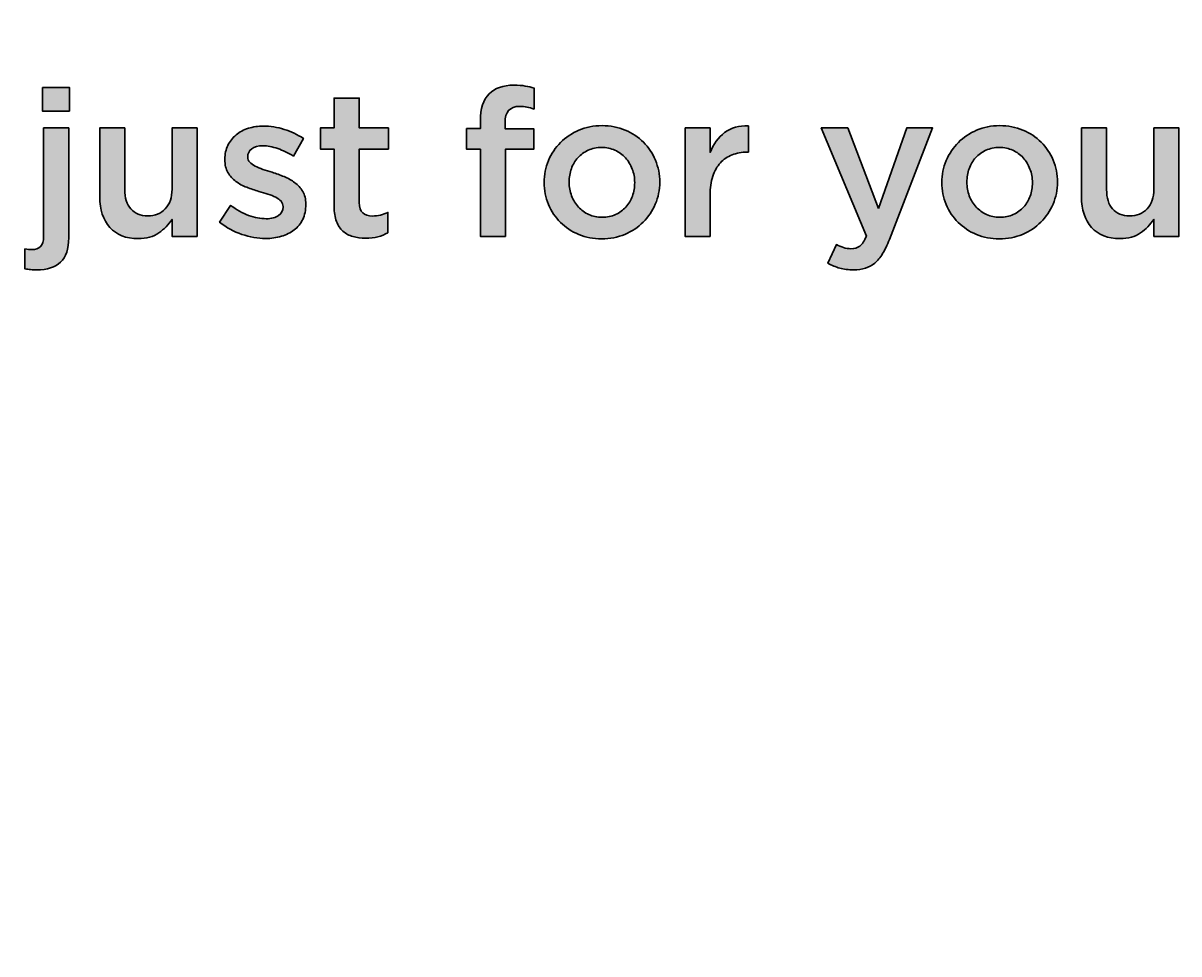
# Model space of a CAD drawing. Header units: millimetres. Extents: x 0 to 305, y -305 to 0.
# Drawn here: x 211.82 to 239.61, y -76.26 to -53.88 of the extents above; entities that cross this region are included whole.
import ezdxf

# ---------------------------------------------------------------- set-up
doc = ezdxf.new("R2010")
doc.units = ezdxf.units.MM
doc.header["$MEASUREMENT"] = 0
doc.layers.add('Layer 1', color=7, linetype='Continuous')

# ---------------------------------------------------------------- blocks, each defined once
blk = doc.blocks.new('block 2')
at = {"layer": 'Layer 1', "true_color": 0xffffff}
h = blk.add_hatch(color=7, dxfattribs=at)
h.dxf.hatch_style = 2
h.paths.add_polyline_path([(212.291, -56.002), (212.938, -56.002), (212.938, -55.434), (212.291, -55.434)])
h = blk.add_hatch(color=7, dxfattribs=at)
h.dxf.hatch_style = 2
edge = h.paths.add_edge_path()
edge.add_spline(control_points=[(223.621, -55.375), (223.363, -55.375), (223.164, -55.445), (223.025, -55.585), (222.886, -55.725), (222.816, -55.94), (222.816, -56.23), (222.816, -56.23), (222.816, -56.417), (222.816, -56.417), (222.816, -56.417), (222.485, -56.417), (222.485, -56.417), (222.485, -56.417), (222.485, -56.916), (222.485, -56.916), (222.485, -56.916), (222.816, -56.916), (222.816, -56.916), (222.816, -56.916), (222.816, -59.01), (222.816, -59.01), (222.816, -59.01), (223.419, -59.01), (223.419, -59.01), (223.419, -59.01), (223.419, -56.916), (223.419, -56.916), (223.419, -56.916), (224.1, -56.916), (224.1, -56.916), (224.1, -56.916), (224.1, -56.422), (224.1, -56.422), (224.1, -56.422), (223.409, -56.422), (223.409, -56.422), (223.409, -56.422), (223.409, -56.279), (223.409, -56.279), (223.409, -56.016), (223.524, -55.884), (223.754, -55.884), (223.82, -55.884), (223.88, -55.89), (223.935, -55.901), (223.989, -55.913), (224.046, -55.928), (224.105, -55.948), (224.105, -55.948), (224.105, -55.444), (224.105, -55.444), (224.039, -55.425), (223.968, -55.408), (223.893, -55.395), (223.817, -55.382), (223.726, -55.375), (223.621, -55.375)], knot_values=[0, 0, 0, 0, 1, 1, 1, 2, 2, 2, 3, 3, 3, 4, 4, 4, 5, 5, 5, 6, 6, 6, 7, 7, 7, 8, 8, 8, 9, 9, 9, 10, 10, 10, 11, 11, 11, 12, 12, 12, 13, 13, 13, 14, 14, 14, 15, 15, 15, 16, 16, 16, 17, 17, 17, 18, 18, 18, 19, 19, 19, 19], degree=3, periodic=1)
h = blk.add_hatch(color=7, dxfattribs=at)
h.dxf.hatch_style = 2
edge = h.paths.add_edge_path()
edge.add_spline(control_points=[(219.902, -55.686), (219.902, -55.686), (219.3, -55.686), (219.3, -55.686), (219.3, -55.686), (219.3, -56.402), (219.3, -56.402), (219.3, -56.402), (218.969, -56.402), (218.969, -56.402), (218.969, -56.402), (218.969, -56.911), (218.969, -56.911), (218.969, -56.911), (219.3, -56.911), (219.3, -56.911), (219.3, -56.911), (219.3, -58.287), (219.3, -58.287), (219.3, -58.433), (219.318, -58.554), (219.354, -58.651), (219.391, -58.749), (219.443, -58.827), (219.511, -58.886), (219.579, -58.946), (219.66, -58.989), (219.753, -59.015), (219.846, -59.041), (219.947, -59.055), (220.055, -59.055), (220.167, -59.055), (220.266, -59.043), (220.352, -59.02), (220.437, -58.997), (220.518, -58.964), (220.594, -58.921), (220.594, -58.921), (220.594, -58.432), (220.594, -58.432), (220.475, -58.492), (220.352, -58.521), (220.223, -58.521), (220.121, -58.521), (220.042, -58.496), (219.986, -58.444), (219.93, -58.393), (219.902, -58.31), (219.902, -58.194), (219.902, -58.194), (219.902, -56.911), (219.902, -56.911), (219.902, -56.911), (220.604, -56.911), (220.604, -56.911), (220.604, -56.911), (220.604, -56.402), (220.604, -56.402), (220.604, -56.402), (219.902, -56.402), (219.902, -56.402), (219.902, -56.402), (219.902, -55.686), (219.902, -55.686)], knot_values=[0, 0, 0, 0, 1, 1, 1, 2, 2, 2, 3, 3, 3, 4, 4, 4, 5, 5, 5, 6, 6, 6, 7, 7, 7, 8, 8, 8, 9, 9, 9, 10, 10, 10, 11, 11, 11, 12, 12, 12, 13, 13, 13, 14, 14, 14, 15, 15, 15, 16, 16, 16, 17, 17, 17, 18, 18, 18, 19, 19, 19, 20, 20, 20, 21, 21, 21, 21], degree=3, periodic=1)
h = blk.add_hatch(color=7, dxfattribs=at)
h.dxf.hatch_style = 2
edge = h.paths.add_edge_path()
edge.add_spline(control_points=[(212.316, -59.01), (212.316, -59.125), (212.291, -59.207), (212.24, -59.255), (212.188, -59.302), (212.12, -59.326), (212.035, -59.326), (211.982, -59.326), (211.926, -59.321), (211.866, -59.311), (211.866, -59.311), (211.866, -59.79), (211.866, -59.79), (211.913, -59.797), (211.958, -59.803), (212.003, -59.808), (212.047, -59.813), (212.097, -59.815), (212.153, -59.815), (212.401, -59.815), (212.591, -59.753), (212.722, -59.63), (212.853, -59.507), (212.919, -59.311), (212.919, -59.045), (212.919, -59.045), (212.919, -56.402), (212.919, -56.402), (212.919, -56.402), (212.316, -56.402), (212.316, -56.402), (212.316, -56.402), (212.316, -59.01), (212.316, -59.01)], knot_values=[0, 0, 0, 0, 1, 1, 1, 2, 2, 2, 3, 3, 3, 4, 4, 4, 5, 5, 5, 6, 6, 6, 7, 7, 7, 8, 8, 8, 9, 9, 9, 10, 10, 10, 11, 11, 11, 11], degree=3, periodic=1)
h = blk.add_hatch(color=7, dxfattribs=at)
h.dxf.hatch_style = 2
edge = h.paths.add_edge_path()
edge.add_spline(control_points=[(215.403, -57.871), (215.403, -58.074), (215.349, -58.233), (215.241, -58.346), (215.133, -58.46), (214.993, -58.516), (214.82, -58.516), (214.644, -58.516), (214.507, -58.461), (214.411, -58.351), (214.315, -58.241), (214.267, -58.084), (214.267, -57.881), (214.267, -57.881), (214.267, -56.402), (214.267, -56.402), (214.267, -56.402), (213.664, -56.402), (213.664, -56.402), (213.664, -56.402), (213.664, -58.062), (213.664, -58.062), (213.664, -58.368), (213.745, -58.612), (213.906, -58.793), (214.067, -58.974), (214.295, -59.064), (214.59, -59.064), (214.79, -59.064), (214.955, -59.019), (215.083, -58.927), (215.211, -58.836), (215.317, -58.727), (215.403, -58.601), (215.403, -58.601), (215.403, -59.01), (215.403, -59.01), (215.403, -59.01), (216.005, -59.01), (216.005, -59.01), (216.005, -59.01), (216.005, -56.402), (216.005, -56.402), (216.005, -56.402), (215.403, -56.402), (215.403, -56.402), (215.403, -56.402), (215.403, -57.871), (215.403, -57.871)], knot_values=[0, 0, 0, 0, 1, 1, 1, 2, 2, 2, 3, 3, 3, 4, 4, 4, 5, 5, 5, 6, 6, 6, 7, 7, 7, 8, 8, 8, 9, 9, 9, 10, 10, 10, 11, 11, 11, 12, 12, 12, 13, 13, 13, 14, 14, 14, 15, 15, 15, 16, 16, 16, 16], degree=3, periodic=1)
h = blk.add_hatch(color=7, dxfattribs=at)
h.dxf.hatch_style = 2
edge = h.paths.add_edge_path()
edge.add_spline(control_points=[(218.354, -57.719), (218.277, -57.661), (218.19, -57.613), (218.095, -57.573), (217.999, -57.533), (217.904, -57.499), (217.808, -57.469), (217.732, -57.446), (217.659, -57.422), (217.588, -57.398), (217.518, -57.373), (217.455, -57.347), (217.401, -57.319), (217.347, -57.291), (217.303, -57.259), (217.27, -57.225), (217.237, -57.19), (217.221, -57.15), (217.221, -57.104), (217.221, -57.104), (217.221, -57.094), (217.221, -57.094), (217.221, -57.018), (217.253, -56.956), (217.317, -56.906), (217.381, -56.857), (217.471, -56.832), (217.586, -56.832), (217.695, -56.832), (217.813, -56.854), (217.942, -56.899), (218.07, -56.943), (218.197, -57.003), (218.322, -57.079), (218.322, -57.079), (218.559, -56.654), (218.559, -56.654), (218.421, -56.562), (218.267, -56.49), (218.1, -56.437), (217.932, -56.384), (217.766, -56.358), (217.601, -56.358), (217.472, -56.358), (217.351, -56.376), (217.238, -56.412), (217.124, -56.449), (217.026, -56.501), (216.941, -56.57), (216.857, -56.639), (216.792, -56.723), (216.744, -56.822), (216.696, -56.921), (216.672, -57.031), (216.672, -57.153), (216.672, -57.153), (216.672, -57.163), (216.672, -57.163), (216.672, -57.288), (216.697, -57.393), (216.746, -57.477), (216.796, -57.561), (216.859, -57.631), (216.937, -57.689), (217.014, -57.747), (217.101, -57.794), (217.198, -57.83), (217.295, -57.866), (217.392, -57.899), (217.487, -57.929), (217.563, -57.952), (217.636, -57.974), (217.707, -57.995), (217.778, -58.017), (217.84, -58.041), (217.895, -58.069), (217.949, -58.097), (217.992, -58.129), (218.023, -58.166), (218.054, -58.202), (218.07, -58.245), (218.07, -58.294), (218.07, -58.294), (218.07, -58.304), (218.07, -58.304), (218.07, -58.39), (218.035, -58.458), (217.964, -58.509), (217.893, -58.56), (217.793, -58.585), (217.665, -58.585), (217.53, -58.585), (217.389, -58.558), (217.243, -58.504), (217.096, -58.45), (216.952, -58.37), (216.811, -58.264), (216.811, -58.264), (216.544, -58.669), (216.544, -58.669), (216.709, -58.798), (216.887, -58.895), (217.08, -58.961), (217.273, -59.027), (217.463, -59.06), (217.65, -59.06), (217.785, -59.06), (217.912, -59.042), (218.03, -59.008), (218.149, -58.973), (218.252, -58.922), (218.339, -58.855), (218.426, -58.787), (218.495, -58.702), (218.544, -58.6), (218.594, -58.498), (218.618, -58.378), (218.618, -58.24), (218.618, -58.24), (218.618, -58.23), (218.618, -58.23), (218.618, -58.111), (218.594, -58.011), (218.544, -57.929), (218.495, -57.846), (218.431, -57.776), (218.354, -57.719)], knot_values=[0, 0, 0, 0, 1, 1, 1, 2, 2, 2, 3, 3, 3, 4, 4, 4, 5, 5, 5, 6, 6, 6, 7, 7, 7, 8, 8, 8, 9, 9, 9, 10, 10, 10, 11, 11, 11, 12, 12, 12, 13, 13, 13, 14, 14, 14, 15, 15, 15, 16, 16, 16, 17, 17, 17, 18, 18, 18, 19, 19, 19, 20, 20, 20, 21, 21, 21, 22, 22, 22, 23, 23, 23, 24, 24, 24, 25, 25, 25, 26, 26, 26, 27, 27, 27, 28, 28, 28, 29, 29, 29, 30, 30, 30, 31, 31, 31, 32, 32, 32, 33, 33, 33, 34, 34, 34, 35, 35, 35, 36, 36, 36, 37, 37, 37, 38, 38, 38, 39, 39, 39, 40, 40, 40, 41, 41, 41, 42, 42, 42, 42], degree=3, periodic=1)
h = blk.add_hatch(color=7, dxfattribs=at)
h.dxf.hatch_style = 2
edge = h.paths.add_edge_path()
edge.add_spline(control_points=[(226.73, -58.667), (226.853, -58.543), (226.95, -58.4), (227.021, -58.235), (227.092, -58.07), (227.128, -57.894), (227.128, -57.706), (227.128, -57.519), (227.093, -57.343), (227.024, -57.178), (226.955, -57.013), (226.859, -56.869), (226.735, -56.746), (226.611, -56.622), (226.465, -56.525), (226.295, -56.454), (226.126, -56.383), (225.94, -56.348), (225.74, -56.348), (225.539, -56.348), (225.354, -56.384), (225.184, -56.457), (225.014, -56.529), (224.868, -56.627), (224.745, -56.751), (224.621, -56.874), (224.524, -57.019), (224.453, -57.185), (224.382, -57.352), (224.347, -57.528), (224.347, -57.716), (224.347, -57.904), (224.381, -58.079), (224.451, -58.242), (224.52, -58.405), (224.616, -58.548), (224.74, -58.672), (224.863, -58.795), (225.01, -58.893), (225.179, -58.963), (225.349, -59.034), (225.532, -59.069), (225.73, -59.069), (225.931, -59.069), (226.117, -59.033), (226.288, -58.961), (226.459, -58.888), (226.607, -58.79), (226.73, -58.667)], knot_values=[0, 0, 0, 0, 1, 1, 1, 2, 2, 2, 3, 3, 3, 4, 4, 4, 5, 5, 5, 6, 6, 6, 7, 7, 7, 8, 8, 8, 9, 9, 9, 10, 10, 10, 11, 11, 11, 12, 12, 12, 13, 13, 13, 14, 14, 14, 15, 15, 15, 16, 16, 16, 16], degree=3, periodic=1)
edge = h.paths.add_edge_path()
edge.add_spline(control_points=[(225.74, -58.551), (225.625, -58.551), (225.52, -58.529), (225.423, -58.484), (225.326, -58.44), (225.243, -58.38), (225.173, -58.304), (225.103, -58.228), (225.047, -58.138), (225.008, -58.035), (224.969, -57.931), (224.95, -57.822), (224.95, -57.706), (224.95, -57.591), (224.967, -57.483), (225.003, -57.383), (225.039, -57.282), (225.092, -57.194), (225.16, -57.119), (225.229, -57.043), (225.312, -56.983), (225.408, -56.938), (225.505, -56.894), (225.612, -56.872), (225.73, -56.872), (225.848, -56.872), (225.955, -56.894), (226.051, -56.938), (226.148, -56.983), (226.231, -57.044), (226.302, -57.121), (226.372, -57.198), (226.427, -57.288), (226.466, -57.39), (226.505, -57.492), (226.525, -57.601), (226.525, -57.716), (226.525, -57.831), (226.507, -57.939), (226.471, -58.04), (226.435, -58.14), (226.383, -58.228), (226.314, -58.304), (226.245, -58.38), (226.163, -58.44), (226.066, -58.484), (225.97, -58.529), (225.861, -58.551), (225.74, -58.551)], knot_values=[0, 0, 0, 0, 1, 1, 1, 2, 2, 2, 3, 3, 3, 4, 4, 4, 5, 5, 5, 6, 6, 6, 7, 7, 7, 8, 8, 8, 9, 9, 9, 10, 10, 10, 11, 11, 11, 12, 12, 12, 13, 13, 13, 14, 14, 14, 15, 15, 15, 16, 16, 16, 16], degree=3, periodic=1)
h = blk.add_hatch(color=7, dxfattribs=at)
h.dxf.hatch_style = 2
edge = h.paths.add_edge_path()
edge.add_spline(control_points=[(228.338, -58.017), (228.338, -57.846), (228.359, -57.696), (228.402, -57.565), (228.445, -57.436), (228.506, -57.328), (228.584, -57.242), (228.664, -57.157), (228.757, -57.092), (228.866, -57.049), (228.975, -57.007), (229.095, -56.985), (229.227, -56.985), (229.227, -56.985), (229.261, -56.985), (229.261, -56.985), (229.261, -56.985), (229.261, -56.353), (229.261, -56.353), (229.031, -56.343), (228.84, -56.398), (228.688, -56.516), (228.537, -56.635), (228.42, -56.793), (228.338, -56.99), (228.338, -56.99), (228.338, -56.402), (228.338, -56.402), (228.338, -56.402), (227.735, -56.402), (227.735, -56.402), (227.735, -56.402), (227.735, -59.01), (227.735, -59.01), (227.735, -59.01), (228.338, -59.01), (228.338, -59.01), (228.338, -59.01), (228.338, -58.017), (228.338, -58.017)], knot_values=[0, 0, 0, 0, 1, 1, 1, 2, 2, 2, 3, 3, 3, 4, 4, 4, 5, 5, 5, 6, 6, 6, 7, 7, 7, 8, 8, 8, 9, 9, 9, 10, 10, 10, 11, 11, 11, 12, 12, 12, 13, 13, 13, 13], degree=3, periodic=1)
h = blk.add_hatch(color=7, dxfattribs=at)
h.dxf.hatch_style = 2
edge = h.paths.add_edge_path()
edge.add_spline(control_points=[(231.009, -56.402), (231.009, -56.402), (232.096, -59.006), (232.096, -59.006), (232.046, -59.121), (231.994, -59.2), (231.938, -59.242), (231.882, -59.285), (231.811, -59.306), (231.725, -59.306), (231.663, -59.306), (231.603, -59.297), (231.545, -59.279), (231.488, -59.261), (231.431, -59.237), (231.375, -59.208), (231.375, -59.208), (231.172, -59.656), (231.172, -59.656), (231.264, -59.705), (231.359, -59.745), (231.456, -59.773), (231.553, -59.801), (231.664, -59.815), (231.79, -59.815), (231.895, -59.815), (231.989, -59.802), (232.071, -59.776), (232.154, -59.749), (232.229, -59.707), (232.298, -59.65), (232.368, -59.592), (232.43, -59.517), (232.486, -59.425), (232.542, -59.333), (232.596, -59.219), (232.649, -59.084), (232.649, -59.084), (233.686, -56.402), (233.686, -56.402), (233.686, -56.402), (233.064, -56.402), (233.064, -56.402), (233.064, -56.402), (232.387, -58.339), (232.387, -58.339), (232.387, -58.339), (231.646, -56.402), (231.646, -56.402), (231.646, -56.402), (231.009, -56.402), (231.009, -56.402)], knot_values=[0, 0, 0, 0, 1, 1, 1, 2, 2, 2, 3, 3, 3, 4, 4, 4, 5, 5, 5, 6, 6, 6, 7, 7, 7, 8, 8, 8, 9, 9, 9, 10, 10, 10, 11, 11, 11, 12, 12, 12, 13, 13, 13, 14, 14, 14, 15, 15, 15, 16, 16, 16, 17, 17, 17, 17], degree=3, periodic=1)
h = blk.add_hatch(color=7, dxfattribs=at)
h.dxf.hatch_style = 2
edge = h.paths.add_edge_path()
edge.add_spline(control_points=[(234.302, -58.672), (234.425, -58.795), (234.571, -58.893), (234.741, -58.963), (234.911, -59.034), (235.094, -59.069), (235.292, -59.069), (235.493, -59.069), (235.679, -59.033), (235.85, -58.961), (236.021, -58.888), (236.169, -58.79), (236.292, -58.667), (236.415, -58.543), (236.512, -58.4), (236.583, -58.235), (236.654, -58.07), (236.689, -57.894), (236.689, -57.706), (236.689, -57.519), (236.655, -57.343), (236.586, -57.178), (236.516, -57.013), (236.42, -56.869), (236.297, -56.746), (236.173, -56.622), (236.027, -56.525), (235.857, -56.454), (235.688, -56.383), (235.502, -56.348), (235.302, -56.348), (235.101, -56.348), (234.916, -56.384), (234.746, -56.457), (234.576, -56.529), (234.43, -56.627), (234.306, -56.751), (234.183, -56.874), (234.086, -57.019), (234.015, -57.185), (233.944, -57.352), (233.909, -57.528), (233.909, -57.716), (233.909, -57.904), (233.943, -58.079), (234.013, -58.242), (234.082, -58.405), (234.178, -58.548), (234.302, -58.672)], knot_values=[0, 0, 0, 0, 1, 1, 1, 2, 2, 2, 3, 3, 3, 4, 4, 4, 5, 5, 5, 6, 6, 6, 7, 7, 7, 8, 8, 8, 9, 9, 9, 10, 10, 10, 11, 11, 11, 12, 12, 12, 13, 13, 13, 14, 14, 14, 15, 15, 15, 16, 16, 16, 16], degree=3, periodic=1)
edge = h.paths.add_edge_path()
edge.add_spline(control_points=[(234.565, -57.383), (234.601, -57.282), (234.654, -57.194), (234.722, -57.119), (234.791, -57.043), (234.874, -56.983), (234.97, -56.938), (235.067, -56.894), (235.174, -56.872), (235.292, -56.872), (235.41, -56.872), (235.517, -56.894), (235.613, -56.938), (235.71, -56.983), (235.793, -57.044), (235.864, -57.121), (235.934, -57.198), (235.989, -57.288), (236.028, -57.39), (236.067, -57.492), (236.087, -57.601), (236.087, -57.716), (236.087, -57.831), (236.069, -57.939), (236.033, -58.04), (235.997, -58.14), (235.945, -58.228), (235.876, -58.304), (235.807, -58.38), (235.724, -58.44), (235.628, -58.484), (235.532, -58.529), (235.423, -58.551), (235.302, -58.551), (235.187, -58.551), (235.082, -58.529), (234.985, -58.484), (234.888, -58.44), (234.805, -58.38), (234.735, -58.304), (234.664, -58.228), (234.609, -58.138), (234.57, -58.035), (234.531, -57.931), (234.511, -57.822), (234.511, -57.706), (234.511, -57.591), (234.529, -57.483), (234.565, -57.383)], knot_values=[0, 0, 0, 0, 1, 1, 1, 2, 2, 2, 3, 3, 3, 4, 4, 4, 5, 5, 5, 6, 6, 6, 7, 7, 7, 8, 8, 8, 9, 9, 9, 10, 10, 10, 11, 11, 11, 12, 12, 12, 13, 13, 13, 14, 14, 14, 15, 15, 15, 16, 16, 16, 16], degree=3, periodic=1)
h = blk.add_hatch(color=7, dxfattribs=at)
h.dxf.hatch_style = 2
edge = h.paths.add_edge_path()
edge.add_spline(control_points=[(239.608, -59.01), (239.608, -59.01), (239.608, -56.402), (239.608, -56.402), (239.608, -56.402), (239.006, -56.402), (239.006, -56.402), (239.006, -56.402), (239.006, -57.871), (239.006, -57.871), (239.006, -58.074), (238.951, -58.233), (238.844, -58.346), (238.736, -58.46), (238.596, -58.516), (238.423, -58.516), (238.247, -58.516), (238.11, -58.461), (238.014, -58.351), (237.918, -58.241), (237.87, -58.084), (237.87, -57.881), (237.87, -57.881), (237.87, -56.402), (237.87, -56.402), (237.87, -56.402), (237.267, -56.402), (237.267, -56.402), (237.267, -56.402), (237.267, -58.062), (237.267, -58.062), (237.267, -58.368), (237.347, -58.612), (237.508, -58.793), (237.669, -58.974), (237.897, -59.064), (238.193, -59.064), (238.393, -59.064), (238.557, -59.019), (238.686, -58.927), (238.813, -58.836), (238.92, -58.727), (239.006, -58.601), (239.006, -58.601), (239.006, -59.01), (239.006, -59.01), (239.006, -59.01), (239.608, -59.01), (239.608, -59.01)], knot_values=[0, 0, 0, 0, 1, 1, 1, 2, 2, 2, 3, 3, 3, 4, 4, 4, 5, 5, 5, 6, 6, 6, 7, 7, 7, 8, 8, 8, 9, 9, 9, 10, 10, 10, 11, 11, 11, 12, 12, 12, 13, 13, 13, 14, 14, 14, 15, 15, 15, 16, 16, 16, 16], degree=3, periodic=1)
at = {"layer": 'Layer 1', "color": 179, "lineweight": 35, "true_color": 0x231f20}
blk.add_lwpolyline([(212.938, -56.002), (212.291, -56.002), (212.291, -55.434), (212.938, -55.434), (212.938, -56.002)], dxfattribs=at)
at = {"layer": 'Layer 1', "lineweight": 0}
blk.add_lwpolyline([(212.291, -56.002), (212.938, -56.002), (212.938, -55.434), (212.291, -55.434), (212.291, -56.002)], dxfattribs=at)
at = {"layer": 'Layer 1', "color": 179, "lineweight": 35, "true_color": 0x231f20}
for points, knots in [([(52.4, -36.336), (52.546, -36.336), (52.692, -36.334), (52.838, -36.334), (147.486, -36.334), (217.595, -108.724), (217.595, -199.1), (217.595, -199.1), (217.595, -199.999), (217.595, -199.999), (217.595, -200), (217.595, -200), (217.595, -200)], [0, 0, 0, 0, 1, 1, 1, 2, 2, 2, 3, 3, 3, 4, 4, 4, 4]), ([(224.105, -55.948), (224.046, -55.928), (223.989, -55.913), (223.935, -55.901), (223.88, -55.89), (223.82, -55.884), (223.754, -55.884), (223.524, -55.884), (223.409, -56.016), (223.409, -56.279), (223.409, -56.279), (223.409, -56.422), (223.409, -56.422), (223.409, -56.422), (224.1, -56.422), (224.1, -56.422), (224.1, -56.422), (224.1, -56.916), (224.1, -56.916), (224.1, -56.916), (223.419, -56.916), (223.419, -56.916), (223.419, -56.916), (223.419, -59.01), (223.419, -59.01), (223.419, -59.01), (222.816, -59.01), (222.816, -59.01), (222.816, -59.01), (222.816, -56.916), (222.816, -56.916), (222.816, -56.916), (222.485, -56.916), (222.485, -56.916), (222.485, -56.916), (222.485, -56.417), (222.485, -56.417), (222.485, -56.417), (222.816, -56.417), (222.816, -56.417), (222.816, -56.417), (222.816, -56.23), (222.816, -56.23), (222.816, -55.94), (222.886, -55.725), (223.025, -55.585), (223.164, -55.445), (223.363, -55.375), (223.621, -55.375), (223.726, -55.375), (223.817, -55.382), (223.893, -55.395), (223.968, -55.408), (224.039, -55.425), (224.105, -55.444), (224.105, -55.444), (224.105, -55.948), (224.105, -55.948)], [0, 0, 0, 0, 1, 1, 1, 2, 2, 2, 3, 3, 3, 4, 4, 4, 5, 5, 5, 6, 6, 6, 7, 7, 7, 8, 8, 8, 9, 9, 9, 10, 10, 10, 11, 11, 11, 12, 12, 12, 13, 13, 13, 14, 14, 14, 15, 15, 15, 16, 16, 16, 17, 17, 17, 18, 18, 18, 19, 19, 19, 19]), ([(220.604, -56.911), (220.604, -56.911), (219.902, -56.911), (219.902, -56.911), (219.902, -56.911), (219.902, -58.194), (219.902, -58.194), (219.902, -58.31), (219.93, -58.393), (219.986, -58.444), (220.042, -58.496), (220.121, -58.521), (220.223, -58.521), (220.352, -58.521), (220.475, -58.492), (220.594, -58.432), (220.594, -58.432), (220.594, -58.921), (220.594, -58.921), (220.518, -58.964), (220.437, -58.997), (220.352, -59.02), (220.266, -59.043), (220.167, -59.055), (220.055, -59.055), (219.947, -59.055), (219.846, -59.041), (219.753, -59.015), (219.66, -58.989), (219.579, -58.946), (219.511, -58.886), (219.443, -58.827), (219.391, -58.749), (219.354, -58.651), (219.318, -58.554), (219.3, -58.433), (219.3, -58.287), (219.3, -58.287), (219.3, -56.911), (219.3, -56.911), (219.3, -56.911), (218.969, -56.911), (218.969, -56.911), (218.969, -56.911), (218.969, -56.402), (218.969, -56.402), (218.969, -56.402), (219.3, -56.402), (219.3, -56.402), (219.3, -56.402), (219.3, -55.686), (219.3, -55.686), (219.3, -55.686), (219.902, -55.686), (219.902, -55.686), (219.902, -55.686), (219.902, -56.402), (219.902, -56.402), (219.902, -56.402), (220.604, -56.402), (220.604, -56.402), (220.604, -56.402), (220.604, -56.911), (220.604, -56.911)], [0, 0, 0, 0, 1, 1, 1, 2, 2, 2, 3, 3, 3, 4, 4, 4, 5, 5, 5, 6, 6, 6, 7, 7, 7, 8, 8, 8, 9, 9, 9, 10, 10, 10, 11, 11, 11, 12, 12, 12, 13, 13, 13, 14, 14, 14, 15, 15, 15, 16, 16, 16, 17, 17, 17, 18, 18, 18, 19, 19, 19, 20, 20, 20, 21, 21, 21, 21]), ([(212.919, -59.045), (212.919, -59.311), (212.853, -59.507), (212.722, -59.63), (212.591, -59.753), (212.401, -59.815), (212.153, -59.815), (212.097, -59.815), (212.047, -59.813), (212.003, -59.808), (211.958, -59.803), (211.913, -59.797), (211.866, -59.79), (211.866, -59.79), (211.866, -59.311), (211.866, -59.311), (211.926, -59.321), (211.982, -59.326), (212.035, -59.326), (212.12, -59.326), (212.188, -59.302), (212.24, -59.255), (212.291, -59.207), (212.316, -59.125), (212.316, -59.01), (212.316, -59.01), (212.316, -56.402), (212.316, -56.402), (212.316, -56.402), (212.919, -56.402), (212.919, -56.402), (212.919, -56.402), (212.919, -59.045), (212.919, -59.045)], [0, 0, 0, 0, 1, 1, 1, 2, 2, 2, 3, 3, 3, 4, 4, 4, 5, 5, 5, 6, 6, 6, 7, 7, 7, 8, 8, 8, 9, 9, 9, 10, 10, 10, 11, 11, 11, 11]), ([(216.005, -59.01), (216.005, -59.01), (215.403, -59.01), (215.403, -59.01), (215.403, -59.01), (215.403, -58.601), (215.403, -58.601), (215.317, -58.727), (215.211, -58.836), (215.083, -58.927), (214.955, -59.019), (214.79, -59.064), (214.59, -59.064), (214.295, -59.064), (214.067, -58.974), (213.906, -58.793), (213.745, -58.612), (213.664, -58.368), (213.664, -58.062), (213.664, -58.062), (213.664, -56.402), (213.664, -56.402), (213.664, -56.402), (214.267, -56.402), (214.267, -56.402), (214.267, -56.402), (214.267, -57.881), (214.267, -57.881), (214.267, -58.084), (214.315, -58.241), (214.411, -58.351), (214.507, -58.461), (214.644, -58.516), (214.82, -58.516), (214.993, -58.516), (215.133, -58.46), (215.241, -58.346), (215.349, -58.233), (215.403, -58.074), (215.403, -57.871), (215.403, -57.871), (215.403, -56.402), (215.403, -56.402), (215.403, -56.402), (216.005, -56.402), (216.005, -56.402), (216.005, -56.402), (216.005, -59.01), (216.005, -59.01)], [0, 0, 0, 0, 1, 1, 1, 2, 2, 2, 3, 3, 3, 4, 4, 4, 5, 5, 5, 6, 6, 6, 7, 7, 7, 8, 8, 8, 9, 9, 9, 10, 10, 10, 11, 11, 11, 12, 12, 12, 13, 13, 13, 14, 14, 14, 15, 15, 15, 16, 16, 16, 16]), ([(218.618, -58.24), (218.618, -58.378), (218.594, -58.498), (218.544, -58.6), (218.495, -58.702), (218.426, -58.787), (218.339, -58.855), (218.252, -58.922), (218.149, -58.973), (218.03, -59.008), (217.912, -59.042), (217.785, -59.06), (217.65, -59.06), (217.463, -59.06), (217.273, -59.027), (217.08, -58.961), (216.887, -58.895), (216.709, -58.798), (216.544, -58.669), (216.544, -58.669), (216.811, -58.264), (216.811, -58.264), (216.952, -58.37), (217.096, -58.45), (217.243, -58.504), (217.389, -58.558), (217.53, -58.585), (217.665, -58.585), (217.793, -58.585), (217.893, -58.56), (217.964, -58.509), (218.035, -58.458), (218.07, -58.39), (218.07, -58.304), (218.07, -58.304), (218.07, -58.294), (218.07, -58.294), (218.07, -58.245), (218.054, -58.202), (218.023, -58.166), (217.992, -58.129), (217.949, -58.097), (217.895, -58.069), (217.84, -58.041), (217.778, -58.017), (217.707, -57.995), (217.636, -57.974), (217.563, -57.952), (217.487, -57.929), (217.392, -57.899), (217.295, -57.866), (217.198, -57.83), (217.101, -57.794), (217.014, -57.747), (216.937, -57.689), (216.859, -57.631), (216.796, -57.561), (216.746, -57.477), (216.697, -57.393), (216.672, -57.288), (216.672, -57.163), (216.672, -57.163), (216.672, -57.153), (216.672, -57.153), (216.672, -57.031), (216.696, -56.921), (216.744, -56.822), (216.792, -56.723), (216.857, -56.639), (216.941, -56.57), (217.026, -56.501), (217.124, -56.449), (217.238, -56.412), (217.351, -56.376), (217.472, -56.358), (217.601, -56.358), (217.766, -56.358), (217.932, -56.384), (218.1, -56.437), (218.267, -56.49), (218.421, -56.562), (218.559, -56.654), (218.559, -56.654), (218.322, -57.079), (218.322, -57.079), (218.197, -57.003), (218.07, -56.943), (217.942, -56.899), (217.813, -56.854), (217.695, -56.832), (217.586, -56.832), (217.471, -56.832), (217.381, -56.857), (217.317, -56.906), (217.253, -56.956), (217.221, -57.018), (217.221, -57.094), (217.221, -57.094), (217.221, -57.104), (217.221, -57.104), (217.221, -57.15), (217.237, -57.19), (217.27, -57.225), (217.303, -57.259), (217.347, -57.291), (217.401, -57.319), (217.455, -57.347), (217.518, -57.373), (217.588, -57.398), (217.659, -57.422), (217.732, -57.446), (217.808, -57.469), (217.904, -57.499), (217.999, -57.533), (218.095, -57.573), (218.19, -57.613), (218.277, -57.661), (218.354, -57.719), (218.431, -57.776), (218.495, -57.846), (218.544, -57.929), (218.594, -58.011), (218.618, -58.111), (218.618, -58.23), (218.618, -58.23), (218.618, -58.24), (218.618, -58.24)], [0, 0, 0, 0, 1, 1, 1, 2, 2, 2, 3, 3, 3, 4, 4, 4, 5, 5, 5, 6, 6, 6, 7, 7, 7, 8, 8, 8, 9, 9, 9, 10, 10, 10, 11, 11, 11, 12, 12, 12, 13, 13, 13, 14, 14, 14, 15, 15, 15, 16, 16, 16, 17, 17, 17, 18, 18, 18, 19, 19, 19, 20, 20, 20, 21, 21, 21, 22, 22, 22, 23, 23, 23, 24, 24, 24, 25, 25, 25, 26, 26, 26, 27, 27, 27, 28, 28, 28, 29, 29, 29, 30, 30, 30, 31, 31, 31, 32, 32, 32, 33, 33, 33, 34, 34, 34, 35, 35, 35, 36, 36, 36, 37, 37, 37, 38, 38, 38, 39, 39, 39, 40, 40, 40, 41, 41, 41, 42, 42, 42, 42]), ([(225.179, -58.963), (225.01, -58.893), (224.863, -58.795), (224.74, -58.672), (224.616, -58.548), (224.52, -58.405), (224.451, -58.242), (224.381, -58.079), (224.347, -57.904), (224.347, -57.716), (224.347, -57.528), (224.382, -57.352), (224.453, -57.185), (224.524, -57.019), (224.621, -56.874), (224.745, -56.751), (224.868, -56.627), (225.014, -56.529), (225.184, -56.457), (225.354, -56.384), (225.539, -56.348), (225.74, -56.348), (225.94, -56.348), (226.126, -56.383), (226.295, -56.454), (226.465, -56.525), (226.611, -56.622), (226.735, -56.746), (226.859, -56.869), (226.955, -57.013), (227.024, -57.178), (227.093, -57.343), (227.128, -57.519), (227.128, -57.706), (227.128, -57.894), (227.092, -58.07), (227.021, -58.235), (226.95, -58.4), (226.853, -58.543), (226.73, -58.667), (226.607, -58.79), (226.459, -58.888), (226.288, -58.961), (226.117, -59.033), (225.931, -59.069), (225.73, -59.069), (225.532, -59.069), (225.349, -59.034), (225.179, -58.963)], [0, 0, 0, 0, 1, 1, 1, 2, 2, 2, 3, 3, 3, 4, 4, 4, 5, 5, 5, 6, 6, 6, 7, 7, 7, 8, 8, 8, 9, 9, 9, 10, 10, 10, 11, 11, 11, 12, 12, 12, 13, 13, 13, 14, 14, 14, 15, 15, 15, 16, 16, 16, 16]), ([(227.735, -56.402), (227.735, -56.402), (228.338, -56.402), (228.338, -56.402), (228.338, -56.402), (228.338, -56.99), (228.338, -56.99), (228.42, -56.793), (228.537, -56.635), (228.688, -56.516), (228.84, -56.398), (229.031, -56.343), (229.261, -56.353), (229.261, -56.353), (229.261, -56.985), (229.261, -56.985), (229.261, -56.985), (229.227, -56.985), (229.227, -56.985), (229.095, -56.985), (228.975, -57.007), (228.866, -57.049), (228.757, -57.092), (228.664, -57.157), (228.584, -57.242), (228.506, -57.328), (228.445, -57.436), (228.402, -57.565), (228.359, -57.696), (228.338, -57.846), (228.338, -58.017), (228.338, -58.017), (228.338, -59.01), (228.338, -59.01), (228.338, -59.01), (227.735, -59.01), (227.735, -59.01), (227.735, -59.01), (227.735, -56.402), (227.735, -56.402)], [0, 0, 0, 0, 1, 1, 1, 2, 2, 2, 3, 3, 3, 4, 4, 4, 5, 5, 5, 6, 6, 6, 7, 7, 7, 8, 8, 8, 9, 9, 9, 10, 10, 10, 11, 11, 11, 12, 12, 12, 13, 13, 13, 13]), ([(232.387, -58.339), (232.387, -58.339), (233.064, -56.402), (233.064, -56.402), (233.064, -56.402), (233.686, -56.402), (233.686, -56.402), (233.686, -56.402), (232.649, -59.084), (232.649, -59.084), (232.596, -59.219), (232.542, -59.333), (232.486, -59.425), (232.43, -59.517), (232.368, -59.592), (232.298, -59.65), (232.229, -59.707), (232.154, -59.749), (232.071, -59.776), (231.989, -59.802), (231.895, -59.815), (231.79, -59.815), (231.664, -59.815), (231.553, -59.801), (231.456, -59.773), (231.359, -59.745), (231.264, -59.705), (231.172, -59.656), (231.172, -59.656), (231.375, -59.208), (231.375, -59.208), (231.431, -59.237), (231.488, -59.261), (231.545, -59.279), (231.603, -59.297), (231.663, -59.306), (231.725, -59.306), (231.811, -59.306), (231.882, -59.285), (231.938, -59.242), (231.994, -59.2), (232.046, -59.121), (232.096, -59.006), (232.096, -59.006), (231.009, -56.402), (231.009, -56.402), (231.009, -56.402), (231.646, -56.402), (231.646, -56.402), (231.646, -56.402), (232.387, -58.339), (232.387, -58.339)], [0, 0, 0, 0, 1, 1, 1, 2, 2, 2, 3, 3, 3, 4, 4, 4, 5, 5, 5, 6, 6, 6, 7, 7, 7, 8, 8, 8, 9, 9, 9, 10, 10, 10, 11, 11, 11, 12, 12, 12, 13, 13, 13, 14, 14, 14, 15, 15, 15, 16, 16, 16, 17, 17, 17, 17]), ([(234.015, -57.185), (234.086, -57.019), (234.183, -56.874), (234.306, -56.751), (234.43, -56.627), (234.576, -56.529), (234.746, -56.457), (234.916, -56.384), (235.101, -56.348), (235.302, -56.348), (235.502, -56.348), (235.688, -56.383), (235.857, -56.454), (236.027, -56.525), (236.173, -56.622), (236.297, -56.746), (236.42, -56.869), (236.516, -57.013), (236.586, -57.178), (236.655, -57.343), (236.689, -57.519), (236.689, -57.706), (236.689, -57.894), (236.654, -58.07), (236.583, -58.235), (236.512, -58.4), (236.415, -58.543), (236.292, -58.667), (236.169, -58.79), (236.021, -58.888), (235.85, -58.961), (235.679, -59.033), (235.493, -59.069), (235.292, -59.069), (235.094, -59.069), (234.911, -59.034), (234.741, -58.963), (234.571, -58.893), (234.425, -58.795), (234.302, -58.672), (234.178, -58.548), (234.082, -58.405), (234.013, -58.242), (233.943, -58.079), (233.909, -57.904), (233.909, -57.716), (233.909, -57.528), (233.944, -57.352), (234.015, -57.185)], [0, 0, 0, 0, 1, 1, 1, 2, 2, 2, 3, 3, 3, 4, 4, 4, 5, 5, 5, 6, 6, 6, 7, 7, 7, 8, 8, 8, 9, 9, 9, 10, 10, 10, 11, 11, 11, 12, 12, 12, 13, 13, 13, 14, 14, 14, 15, 15, 15, 16, 16, 16, 16]), ([(238.686, -58.927), (238.557, -59.019), (238.393, -59.064), (238.193, -59.064), (237.897, -59.064), (237.669, -58.974), (237.508, -58.793), (237.347, -58.612), (237.267, -58.368), (237.267, -58.062), (237.267, -58.062), (237.267, -56.402), (237.267, -56.402), (237.267, -56.402), (237.87, -56.402), (237.87, -56.402), (237.87, -56.402), (237.87, -57.881), (237.87, -57.881), (237.87, -58.084), (237.918, -58.241), (238.014, -58.351), (238.11, -58.461), (238.247, -58.516), (238.423, -58.516), (238.596, -58.516), (238.736, -58.46), (238.844, -58.346), (238.951, -58.233), (239.006, -58.074), (239.006, -57.871), (239.006, -57.871), (239.006, -56.402), (239.006, -56.402), (239.006, -56.402), (239.608, -56.402), (239.608, -56.402), (239.608, -56.402), (239.608, -59.01), (239.608, -59.01), (239.608, -59.01), (239.006, -59.01), (239.006, -59.01), (239.006, -59.01), (239.006, -58.601), (239.006, -58.601), (238.92, -58.727), (238.813, -58.836), (238.686, -58.927)], [0, 0, 0, 0, 1, 1, 1, 2, 2, 2, 3, 3, 3, 4, 4, 4, 5, 5, 5, 6, 6, 6, 7, 7, 7, 8, 8, 8, 9, 9, 9, 10, 10, 10, 11, 11, 11, 12, 12, 12, 13, 13, 13, 14, 14, 14, 15, 15, 15, 16, 16, 16, 16]), ([(226.471, -58.04), (226.507, -57.939), (226.525, -57.831), (226.525, -57.716), (226.525, -57.601), (226.505, -57.492), (226.466, -57.39), (226.427, -57.288), (226.372, -57.198), (226.302, -57.121), (226.231, -57.044), (226.148, -56.983), (226.051, -56.938), (225.955, -56.894), (225.848, -56.872), (225.73, -56.872), (225.612, -56.872), (225.505, -56.894), (225.408, -56.938), (225.312, -56.983), (225.229, -57.043), (225.16, -57.119), (225.092, -57.194), (225.039, -57.282), (225.003, -57.383), (224.967, -57.483), (224.95, -57.591), (224.95, -57.706), (224.95, -57.822), (224.969, -57.931), (225.008, -58.035), (225.047, -58.138), (225.103, -58.228), (225.173, -58.304), (225.243, -58.38), (225.326, -58.44), (225.423, -58.484), (225.52, -58.529), (225.625, -58.551), (225.74, -58.551), (225.861, -58.551), (225.97, -58.529), (226.066, -58.484), (226.163, -58.44), (226.245, -58.38), (226.314, -58.304), (226.383, -58.228), (226.435, -58.14), (226.471, -58.04)], [0, 0, 0, 0, 1, 1, 1, 2, 2, 2, 3, 3, 3, 4, 4, 4, 5, 5, 5, 6, 6, 6, 7, 7, 7, 8, 8, 8, 9, 9, 9, 10, 10, 10, 11, 11, 11, 12, 12, 12, 13, 13, 13, 14, 14, 14, 15, 15, 15, 16, 16, 16, 16]), ([(234.735, -58.304), (234.805, -58.38), (234.888, -58.44), (234.985, -58.484), (235.082, -58.529), (235.187, -58.551), (235.302, -58.551), (235.423, -58.551), (235.532, -58.529), (235.628, -58.484), (235.724, -58.44), (235.807, -58.38), (235.876, -58.304), (235.945, -58.228), (235.997, -58.14), (236.033, -58.04), (236.069, -57.939), (236.087, -57.831), (236.087, -57.716), (236.087, -57.601), (236.067, -57.492), (236.028, -57.39), (235.989, -57.288), (235.934, -57.198), (235.864, -57.121), (235.793, -57.044), (235.71, -56.983), (235.613, -56.938), (235.517, -56.894), (235.41, -56.872), (235.292, -56.872), (235.174, -56.872), (235.067, -56.894), (234.97, -56.938), (234.874, -56.983), (234.791, -57.043), (234.722, -57.119), (234.654, -57.194), (234.601, -57.282), (234.565, -57.383), (234.529, -57.483), (234.511, -57.591), (234.511, -57.706), (234.511, -57.822), (234.531, -57.931), (234.57, -58.035), (234.609, -58.138), (234.664, -58.228), (234.735, -58.304)], [0, 0, 0, 0, 1, 1, 1, 2, 2, 2, 3, 3, 3, 4, 4, 4, 5, 5, 5, 6, 6, 6, 7, 7, 7, 8, 8, 8, 9, 9, 9, 10, 10, 10, 11, 11, 11, 12, 12, 12, 13, 13, 13, 14, 14, 14, 15, 15, 15, 16, 16, 16, 16])]:
    blk.add_open_spline(points, degree=3, knots=knots, dxfattribs=at)
at = {"layer": 'Layer 1', "lineweight": 0}
for points, knots in [([(223.621, -55.375), (223.363, -55.375), (223.164, -55.445), (223.025, -55.585), (222.886, -55.725), (222.816, -55.94), (222.816, -56.23), (222.816, -56.23), (222.816, -56.417), (222.816, -56.417), (222.816, -56.417), (222.485, -56.417), (222.485, -56.417), (222.485, -56.417), (222.485, -56.916), (222.485, -56.916), (222.485, -56.916), (222.816, -56.916), (222.816, -56.916), (222.816, -56.916), (222.816, -59.01), (222.816, -59.01), (222.816, -59.01), (223.419, -59.01), (223.419, -59.01), (223.419, -59.01), (223.419, -56.916), (223.419, -56.916), (223.419, -56.916), (224.1, -56.916), (224.1, -56.916), (224.1, -56.916), (224.1, -56.422), (224.1, -56.422), (224.1, -56.422), (223.409, -56.422), (223.409, -56.422), (223.409, -56.422), (223.409, -56.279), (223.409, -56.279), (223.409, -56.016), (223.524, -55.884), (223.754, -55.884), (223.82, -55.884), (223.88, -55.89), (223.935, -55.901), (223.989, -55.913), (224.046, -55.928), (224.105, -55.948), (224.105, -55.948), (224.105, -55.444), (224.105, -55.444), (224.039, -55.425), (223.968, -55.408), (223.893, -55.395), (223.817, -55.382), (223.726, -55.375), (223.621, -55.375)], [0, 0, 0, 0, 1, 1, 1, 2, 2, 2, 3, 3, 3, 4, 4, 4, 5, 5, 5, 6, 6, 6, 7, 7, 7, 8, 8, 8, 9, 9, 9, 10, 10, 10, 11, 11, 11, 12, 12, 12, 13, 13, 13, 14, 14, 14, 15, 15, 15, 16, 16, 16, 17, 17, 17, 18, 18, 18, 19, 19, 19, 19]), ([(219.902, -55.686), (219.902, -55.686), (219.3, -55.686), (219.3, -55.686), (219.3, -55.686), (219.3, -56.402), (219.3, -56.402), (219.3, -56.402), (218.969, -56.402), (218.969, -56.402), (218.969, -56.402), (218.969, -56.911), (218.969, -56.911), (218.969, -56.911), (219.3, -56.911), (219.3, -56.911), (219.3, -56.911), (219.3, -58.287), (219.3, -58.287), (219.3, -58.433), (219.318, -58.554), (219.354, -58.651), (219.391, -58.749), (219.443, -58.827), (219.511, -58.886), (219.579, -58.946), (219.66, -58.989), (219.753, -59.015), (219.846, -59.041), (219.947, -59.055), (220.055, -59.055), (220.167, -59.055), (220.266, -59.043), (220.352, -59.02), (220.437, -58.997), (220.518, -58.964), (220.594, -58.921), (220.594, -58.921), (220.594, -58.432), (220.594, -58.432), (220.475, -58.492), (220.352, -58.521), (220.223, -58.521), (220.121, -58.521), (220.042, -58.496), (219.986, -58.444), (219.93, -58.393), (219.902, -58.31), (219.902, -58.194), (219.902, -58.194), (219.902, -56.911), (219.902, -56.911), (219.902, -56.911), (220.604, -56.911), (220.604, -56.911), (220.604, -56.911), (220.604, -56.402), (220.604, -56.402), (220.604, -56.402), (219.902, -56.402), (219.902, -56.402), (219.902, -56.402), (219.902, -55.686), (219.902, -55.686)], [0, 0, 0, 0, 1, 1, 1, 2, 2, 2, 3, 3, 3, 4, 4, 4, 5, 5, 5, 6, 6, 6, 7, 7, 7, 8, 8, 8, 9, 9, 9, 10, 10, 10, 11, 11, 11, 12, 12, 12, 13, 13, 13, 14, 14, 14, 15, 15, 15, 16, 16, 16, 17, 17, 17, 18, 18, 18, 19, 19, 19, 20, 20, 20, 21, 21, 21, 21]), ([(212.316, -59.01), (212.316, -59.125), (212.291, -59.207), (212.24, -59.255), (212.188, -59.302), (212.12, -59.326), (212.035, -59.326), (211.982, -59.326), (211.926, -59.321), (211.866, -59.311), (211.866, -59.311), (211.866, -59.79), (211.866, -59.79), (211.913, -59.797), (211.958, -59.803), (212.003, -59.808), (212.047, -59.813), (212.097, -59.815), (212.153, -59.815), (212.401, -59.815), (212.591, -59.753), (212.722, -59.63), (212.853, -59.507), (212.919, -59.311), (212.919, -59.045), (212.919, -59.045), (212.919, -56.402), (212.919, -56.402), (212.919, -56.402), (212.316, -56.402), (212.316, -56.402), (212.316, -56.402), (212.316, -59.01), (212.316, -59.01)], [0, 0, 0, 0, 1, 1, 1, 2, 2, 2, 3, 3, 3, 4, 4, 4, 5, 5, 5, 6, 6, 6, 7, 7, 7, 8, 8, 8, 9, 9, 9, 10, 10, 10, 11, 11, 11, 11]), ([(215.403, -57.871), (215.403, -58.074), (215.349, -58.233), (215.241, -58.346), (215.133, -58.46), (214.993, -58.516), (214.82, -58.516), (214.644, -58.516), (214.507, -58.461), (214.411, -58.351), (214.315, -58.241), (214.267, -58.084), (214.267, -57.881), (214.267, -57.881), (214.267, -56.402), (214.267, -56.402), (214.267, -56.402), (213.664, -56.402), (213.664, -56.402), (213.664, -56.402), (213.664, -58.062), (213.664, -58.062), (213.664, -58.368), (213.745, -58.612), (213.906, -58.793), (214.067, -58.974), (214.295, -59.064), (214.59, -59.064), (214.79, -59.064), (214.955, -59.019), (215.083, -58.927), (215.211, -58.836), (215.317, -58.727), (215.403, -58.601), (215.403, -58.601), (215.403, -59.01), (215.403, -59.01), (215.403, -59.01), (216.005, -59.01), (216.005, -59.01), (216.005, -59.01), (216.005, -56.402), (216.005, -56.402), (216.005, -56.402), (215.403, -56.402), (215.403, -56.402), (215.403, -56.402), (215.403, -57.871), (215.403, -57.871)], [0, 0, 0, 0, 1, 1, 1, 2, 2, 2, 3, 3, 3, 4, 4, 4, 5, 5, 5, 6, 6, 6, 7, 7, 7, 8, 8, 8, 9, 9, 9, 10, 10, 10, 11, 11, 11, 12, 12, 12, 13, 13, 13, 14, 14, 14, 15, 15, 15, 16, 16, 16, 16]), ([(218.354, -57.719), (218.277, -57.661), (218.19, -57.613), (218.095, -57.573), (217.999, -57.533), (217.904, -57.499), (217.808, -57.469), (217.732, -57.446), (217.659, -57.422), (217.588, -57.398), (217.518, -57.373), (217.455, -57.347), (217.401, -57.319), (217.347, -57.291), (217.303, -57.259), (217.27, -57.225), (217.237, -57.19), (217.221, -57.15), (217.221, -57.104), (217.221, -57.104), (217.221, -57.094), (217.221, -57.094), (217.221, -57.018), (217.253, -56.956), (217.317, -56.906), (217.381, -56.857), (217.471, -56.832), (217.586, -56.832), (217.695, -56.832), (217.813, -56.854), (217.942, -56.899), (218.07, -56.943), (218.197, -57.003), (218.322, -57.079), (218.322, -57.079), (218.559, -56.654), (218.559, -56.654), (218.421, -56.562), (218.267, -56.49), (218.1, -56.437), (217.932, -56.384), (217.766, -56.358), (217.601, -56.358), (217.472, -56.358), (217.351, -56.376), (217.238, -56.412), (217.124, -56.449), (217.026, -56.501), (216.941, -56.57), (216.857, -56.639), (216.792, -56.723), (216.744, -56.822), (216.696, -56.921), (216.672, -57.031), (216.672, -57.153), (216.672, -57.153), (216.672, -57.163), (216.672, -57.163), (216.672, -57.288), (216.697, -57.393), (216.746, -57.477), (216.796, -57.561), (216.859, -57.631), (216.937, -57.689), (217.014, -57.747), (217.101, -57.794), (217.198, -57.83), (217.295, -57.866), (217.392, -57.899), (217.487, -57.929), (217.563, -57.952), (217.636, -57.974), (217.707, -57.995), (217.778, -58.017), (217.84, -58.041), (217.895, -58.069), (217.949, -58.097), (217.992, -58.129), (218.023, -58.166), (218.054, -58.202), (218.07, -58.245), (218.07, -58.294), (218.07, -58.294), (218.07, -58.304), (218.07, -58.304), (218.07, -58.39), (218.035, -58.458), (217.964, -58.509), (217.893, -58.56), (217.793, -58.585), (217.665, -58.585), (217.53, -58.585), (217.389, -58.558), (217.243, -58.504), (217.096, -58.45), (216.952, -58.37), (216.811, -58.264), (216.811, -58.264), (216.544, -58.669), (216.544, -58.669), (216.709, -58.798), (216.887, -58.895), (217.08, -58.961), (217.273, -59.027), (217.463, -59.06), (217.65, -59.06), (217.785, -59.06), (217.912, -59.042), (218.03, -59.008), (218.149, -58.973), (218.252, -58.922), (218.339, -58.855), (218.426, -58.787), (218.495, -58.702), (218.544, -58.6), (218.594, -58.498), (218.618, -58.378), (218.618, -58.24), (218.618, -58.24), (218.618, -58.23), (218.618, -58.23), (218.618, -58.111), (218.594, -58.011), (218.544, -57.929), (218.495, -57.846), (218.431, -57.776), (218.354, -57.719)], [0, 0, 0, 0, 1, 1, 1, 2, 2, 2, 3, 3, 3, 4, 4, 4, 5, 5, 5, 6, 6, 6, 7, 7, 7, 8, 8, 8, 9, 9, 9, 10, 10, 10, 11, 11, 11, 12, 12, 12, 13, 13, 13, 14, 14, 14, 15, 15, 15, 16, 16, 16, 17, 17, 17, 18, 18, 18, 19, 19, 19, 20, 20, 20, 21, 21, 21, 22, 22, 22, 23, 23, 23, 24, 24, 24, 25, 25, 25, 26, 26, 26, 27, 27, 27, 28, 28, 28, 29, 29, 29, 30, 30, 30, 31, 31, 31, 32, 32, 32, 33, 33, 33, 34, 34, 34, 35, 35, 35, 36, 36, 36, 37, 37, 37, 38, 38, 38, 39, 39, 39, 40, 40, 40, 41, 41, 41, 42, 42, 42, 42]), ([(226.73, -58.667), (226.853, -58.543), (226.95, -58.4), (227.021, -58.235), (227.092, -58.07), (227.128, -57.894), (227.128, -57.706), (227.128, -57.519), (227.093, -57.343), (227.024, -57.178), (226.955, -57.013), (226.859, -56.869), (226.735, -56.746), (226.611, -56.622), (226.465, -56.525), (226.295, -56.454), (226.126, -56.383), (225.94, -56.348), (225.74, -56.348), (225.539, -56.348), (225.354, -56.384), (225.184, -56.457), (225.014, -56.529), (224.868, -56.627), (224.745, -56.751), (224.621, -56.874), (224.524, -57.019), (224.453, -57.185), (224.382, -57.352), (224.347, -57.528), (224.347, -57.716), (224.347, -57.904), (224.381, -58.079), (224.451, -58.242), (224.52, -58.405), (224.616, -58.548), (224.74, -58.672), (224.863, -58.795), (225.01, -58.893), (225.179, -58.963), (225.349, -59.034), (225.532, -59.069), (225.73, -59.069), (225.931, -59.069), (226.117, -59.033), (226.288, -58.961), (226.459, -58.888), (226.607, -58.79), (226.73, -58.667)], [0, 0, 0, 0, 1, 1, 1, 2, 2, 2, 3, 3, 3, 4, 4, 4, 5, 5, 5, 6, 6, 6, 7, 7, 7, 8, 8, 8, 9, 9, 9, 10, 10, 10, 11, 11, 11, 12, 12, 12, 13, 13, 13, 14, 14, 14, 15, 15, 15, 16, 16, 16, 16]), ([(228.338, -58.017), (228.338, -57.846), (228.359, -57.696), (228.402, -57.565), (228.445, -57.436), (228.506, -57.328), (228.584, -57.242), (228.664, -57.157), (228.757, -57.092), (228.866, -57.049), (228.975, -57.007), (229.095, -56.985), (229.227, -56.985), (229.227, -56.985), (229.261, -56.985), (229.261, -56.985), (229.261, -56.985), (229.261, -56.353), (229.261, -56.353), (229.031, -56.343), (228.84, -56.398), (228.688, -56.516), (228.537, -56.635), (228.42, -56.793), (228.338, -56.99), (228.338, -56.99), (228.338, -56.402), (228.338, -56.402), (228.338, -56.402), (227.735, -56.402), (227.735, -56.402), (227.735, -56.402), (227.735, -59.01), (227.735, -59.01), (227.735, -59.01), (228.338, -59.01), (228.338, -59.01), (228.338, -59.01), (228.338, -58.017), (228.338, -58.017)], [0, 0, 0, 0, 1, 1, 1, 2, 2, 2, 3, 3, 3, 4, 4, 4, 5, 5, 5, 6, 6, 6, 7, 7, 7, 8, 8, 8, 9, 9, 9, 10, 10, 10, 11, 11, 11, 12, 12, 12, 13, 13, 13, 13]), ([(231.009, -56.402), (231.009, -56.402), (232.096, -59.006), (232.096, -59.006), (232.046, -59.121), (231.994, -59.2), (231.938, -59.242), (231.882, -59.285), (231.811, -59.306), (231.725, -59.306), (231.663, -59.306), (231.603, -59.297), (231.545, -59.279), (231.488, -59.261), (231.431, -59.237), (231.375, -59.208), (231.375, -59.208), (231.172, -59.656), (231.172, -59.656), (231.264, -59.705), (231.359, -59.745), (231.456, -59.773), (231.553, -59.801), (231.664, -59.815), (231.79, -59.815), (231.895, -59.815), (231.989, -59.802), (232.071, -59.776), (232.154, -59.749), (232.229, -59.707), (232.298, -59.65), (232.368, -59.592), (232.43, -59.517), (232.486, -59.425), (232.542, -59.333), (232.596, -59.219), (232.649, -59.084), (232.649, -59.084), (233.686, -56.402), (233.686, -56.402), (233.686, -56.402), (233.064, -56.402), (233.064, -56.402), (233.064, -56.402), (232.387, -58.339), (232.387, -58.339), (232.387, -58.339), (231.646, -56.402), (231.646, -56.402), (231.646, -56.402), (231.009, -56.402), (231.009, -56.402)], [0, 0, 0, 0, 1, 1, 1, 2, 2, 2, 3, 3, 3, 4, 4, 4, 5, 5, 5, 6, 6, 6, 7, 7, 7, 8, 8, 8, 9, 9, 9, 10, 10, 10, 11, 11, 11, 12, 12, 12, 13, 13, 13, 14, 14, 14, 15, 15, 15, 16, 16, 16, 17, 17, 17, 17]), ([(234.302, -58.672), (234.425, -58.795), (234.571, -58.893), (234.741, -58.963), (234.911, -59.034), (235.094, -59.069), (235.292, -59.069), (235.493, -59.069), (235.679, -59.033), (235.85, -58.961), (236.021, -58.888), (236.169, -58.79), (236.292, -58.667), (236.415, -58.543), (236.512, -58.4), (236.583, -58.235), (236.654, -58.07), (236.689, -57.894), (236.689, -57.706), (236.689, -57.519), (236.655, -57.343), (236.586, -57.178), (236.516, -57.013), (236.42, -56.869), (236.297, -56.746), (236.173, -56.622), (236.027, -56.525), (235.857, -56.454), (235.688, -56.383), (235.502, -56.348), (235.302, -56.348), (235.101, -56.348), (234.916, -56.384), (234.746, -56.457), (234.576, -56.529), (234.43, -56.627), (234.306, -56.751), (234.183, -56.874), (234.086, -57.019), (234.015, -57.185), (233.944, -57.352), (233.909, -57.528), (233.909, -57.716), (233.909, -57.904), (233.943, -58.079), (234.013, -58.242), (234.082, -58.405), (234.178, -58.548), (234.302, -58.672)], [0, 0, 0, 0, 1, 1, 1, 2, 2, 2, 3, 3, 3, 4, 4, 4, 5, 5, 5, 6, 6, 6, 7, 7, 7, 8, 8, 8, 9, 9, 9, 10, 10, 10, 11, 11, 11, 12, 12, 12, 13, 13, 13, 14, 14, 14, 15, 15, 15, 16, 16, 16, 16]), ([(239.608, -59.01), (239.608, -59.01), (239.608, -56.402), (239.608, -56.402), (239.608, -56.402), (239.006, -56.402), (239.006, -56.402), (239.006, -56.402), (239.006, -57.871), (239.006, -57.871), (239.006, -58.074), (238.951, -58.233), (238.844, -58.346), (238.736, -58.46), (238.596, -58.516), (238.423, -58.516), (238.247, -58.516), (238.11, -58.461), (238.014, -58.351), (237.918, -58.241), (237.87, -58.084), (237.87, -57.881), (237.87, -57.881), (237.87, -56.402), (237.87, -56.402), (237.87, -56.402), (237.267, -56.402), (237.267, -56.402), (237.267, -56.402), (237.267, -58.062), (237.267, -58.062), (237.267, -58.368), (237.347, -58.612), (237.508, -58.793), (237.669, -58.974), (237.897, -59.064), (238.193, -59.064), (238.393, -59.064), (238.557, -59.019), (238.686, -58.927), (238.813, -58.836), (238.92, -58.727), (239.006, -58.601), (239.006, -58.601), (239.006, -59.01), (239.006, -59.01), (239.006, -59.01), (239.608, -59.01), (239.608, -59.01)], [0, 0, 0, 0, 1, 1, 1, 2, 2, 2, 3, 3, 3, 4, 4, 4, 5, 5, 5, 6, 6, 6, 7, 7, 7, 8, 8, 8, 9, 9, 9, 10, 10, 10, 11, 11, 11, 12, 12, 12, 13, 13, 13, 14, 14, 14, 15, 15, 15, 16, 16, 16, 16]), ([(225.74, -58.551), (225.625, -58.551), (225.52, -58.529), (225.423, -58.484), (225.326, -58.44), (225.243, -58.38), (225.173, -58.304), (225.103, -58.228), (225.047, -58.138), (225.008, -58.035), (224.969, -57.931), (224.95, -57.822), (224.95, -57.706), (224.95, -57.591), (224.967, -57.483), (225.003, -57.383), (225.039, -57.282), (225.092, -57.194), (225.16, -57.119), (225.229, -57.043), (225.312, -56.983), (225.408, -56.938), (225.505, -56.894), (225.612, -56.872), (225.73, -56.872), (225.848, -56.872), (225.955, -56.894), (226.051, -56.938), (226.148, -56.983), (226.231, -57.044), (226.302, -57.121), (226.372, -57.198), (226.427, -57.288), (226.466, -57.39), (226.505, -57.492), (226.525, -57.601), (226.525, -57.716), (226.525, -57.831), (226.507, -57.939), (226.471, -58.04), (226.435, -58.14), (226.383, -58.228), (226.314, -58.304), (226.245, -58.38), (226.163, -58.44), (226.066, -58.484), (225.97, -58.529), (225.861, -58.551), (225.74, -58.551)], [0, 0, 0, 0, 1, 1, 1, 2, 2, 2, 3, 3, 3, 4, 4, 4, 5, 5, 5, 6, 6, 6, 7, 7, 7, 8, 8, 8, 9, 9, 9, 10, 10, 10, 11, 11, 11, 12, 12, 12, 13, 13, 13, 14, 14, 14, 15, 15, 15, 16, 16, 16, 16]), ([(234.565, -57.383), (234.601, -57.282), (234.654, -57.194), (234.722, -57.119), (234.791, -57.043), (234.874, -56.983), (234.97, -56.938), (235.067, -56.894), (235.174, -56.872), (235.292, -56.872), (235.41, -56.872), (235.517, -56.894), (235.613, -56.938), (235.71, -56.983), (235.793, -57.044), (235.864, -57.121), (235.934, -57.198), (235.989, -57.288), (236.028, -57.39), (236.067, -57.492), (236.087, -57.601), (236.087, -57.716), (236.087, -57.831), (236.069, -57.939), (236.033, -58.04), (235.997, -58.14), (235.945, -58.228), (235.876, -58.304), (235.807, -58.38), (235.724, -58.44), (235.628, -58.484), (235.532, -58.529), (235.423, -58.551), (235.302, -58.551), (235.187, -58.551), (235.082, -58.529), (234.985, -58.484), (234.888, -58.44), (234.805, -58.38), (234.735, -58.304), (234.664, -58.228), (234.609, -58.138), (234.57, -58.035), (234.531, -57.931), (234.511, -57.822), (234.511, -57.706), (234.511, -57.591), (234.529, -57.483), (234.565, -57.383)], [0, 0, 0, 0, 1, 1, 1, 2, 2, 2, 3, 3, 3, 4, 4, 4, 5, 5, 5, 6, 6, 6, 7, 7, 7, 8, 8, 8, 9, 9, 9, 10, 10, 10, 11, 11, 11, 12, 12, 12, 13, 13, 13, 14, 14, 14, 15, 15, 15, 16, 16, 16, 16])]:
    blk.add_open_spline(points, degree=3, knots=knots, dxfattribs=at)

msp = doc.modelspace()

# ---------------------------------------------------------------- block references
at = {"layer": 'Layer 1'}
msp.add_blockref('block 2', (0, 0), dxfattribs=at)

doc.saveas('drawing.dxf')
